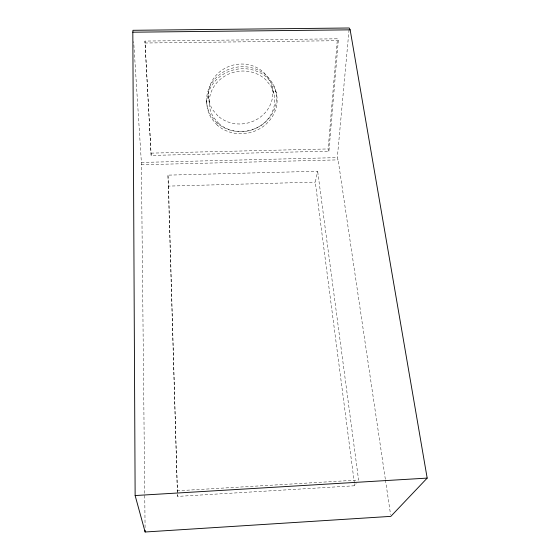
<?xml version="1.0" encoding="UTF-8"?>
<svg xmlns="http://www.w3.org/2000/svg" width="560" height="560" viewBox="0 0 560 560"><rect width="100%" height="100%" fill="white"/><g stroke="black" fill="none" stroke-linecap="round" stroke-linejoin="round"><path stroke-width="0.42" stroke-dasharray="2.8 2.1" d="M151.137 155.421L144.949 41.076L337.414 38.808L338.289 40.691L328.937 151.172L151.137 155.421L144.949 41.076M145.075 527.625L141.379 162.442L133.672 41.601M328.937 151.172L328.174 148.946L337.414 38.808M385.329 479.164L338.121 159.873L337.323 157.626L349.132 28.868M354.375 483.161L315.28 182.119L317.667 171.248L167.958 175.14L177.513 496.405L354.718 485.765L356.167 483.609M177.03 490.805L358.582 480.011L317.667 171.248M167.958 175.14L168.532 186.102L315.28 182.119M141.379 162.442L337.323 157.626M141.295 164.766L338.121 159.873M151.172 153.132L328.174 148.946M144.879 43.008L338.289 40.691M275.709 90.881L276.262 92.96M272.034 86.366L273.931 93.583M385.455 480.032L390.572 514.64M354.487 484.029L354.718 485.765M208.397 95.256L209.223 102.634M206.584 100.541L206.808 102.676M168.532 186.102L177.513 496.405M216.972 122.934L211.428 116.508A35.112 32.305 -11.9 0 1 220.626 73.801A35.112 32.305 -11.9 0 1 267.155 76.195L272.517 82.999A35.112 32.305 -11.9 0 1 262.437 124.488A35.112 32.305 -11.9 0 1 216.972 122.934M217.245 125.132L211.673 118.692A35.28 32.41 -11.9 0 1 220.927 75.845A35.28 32.41 -11.9 0 1 267.68 78.232L273.063 85.057A35.28 32.41 -11.9 0 1 262.927 126.672A35.28 32.41 -11.9 0 1 217.245 125.132M218.918 123.578L213.731 117.565A32.872 30.198 -11.9 0 1 222.383 77.679A32.872 30.198 -11.9 0 1 265.909 79.877L270.935 86.226A32.872 30.198 -11.9 0 1 261.513 125.041A32.872 30.198 -11.9 0 1 218.918 123.578M217.945 115.983L212.842 110.033A32.333 29.869 -12 0 1 221.312 70.602A32.333 29.869 -12 0 1 264.131 72.807L269.08 79.086A32.333 29.869 -12 0 1 259.861 117.481A32.333 29.869 -12 0 1 217.945 115.983"/><path stroke-width="0.84" d="M132.825 32.2L132.958 30.303L349.216 28L350.154 29.841L427.175 478.107L390.824 516.369L145.124 532L135.135 495.544L132.825 32.2L350.154 29.841M135.135 495.544L427.175 478.107M145.103 530.25L145.124 532"/></g></svg>
